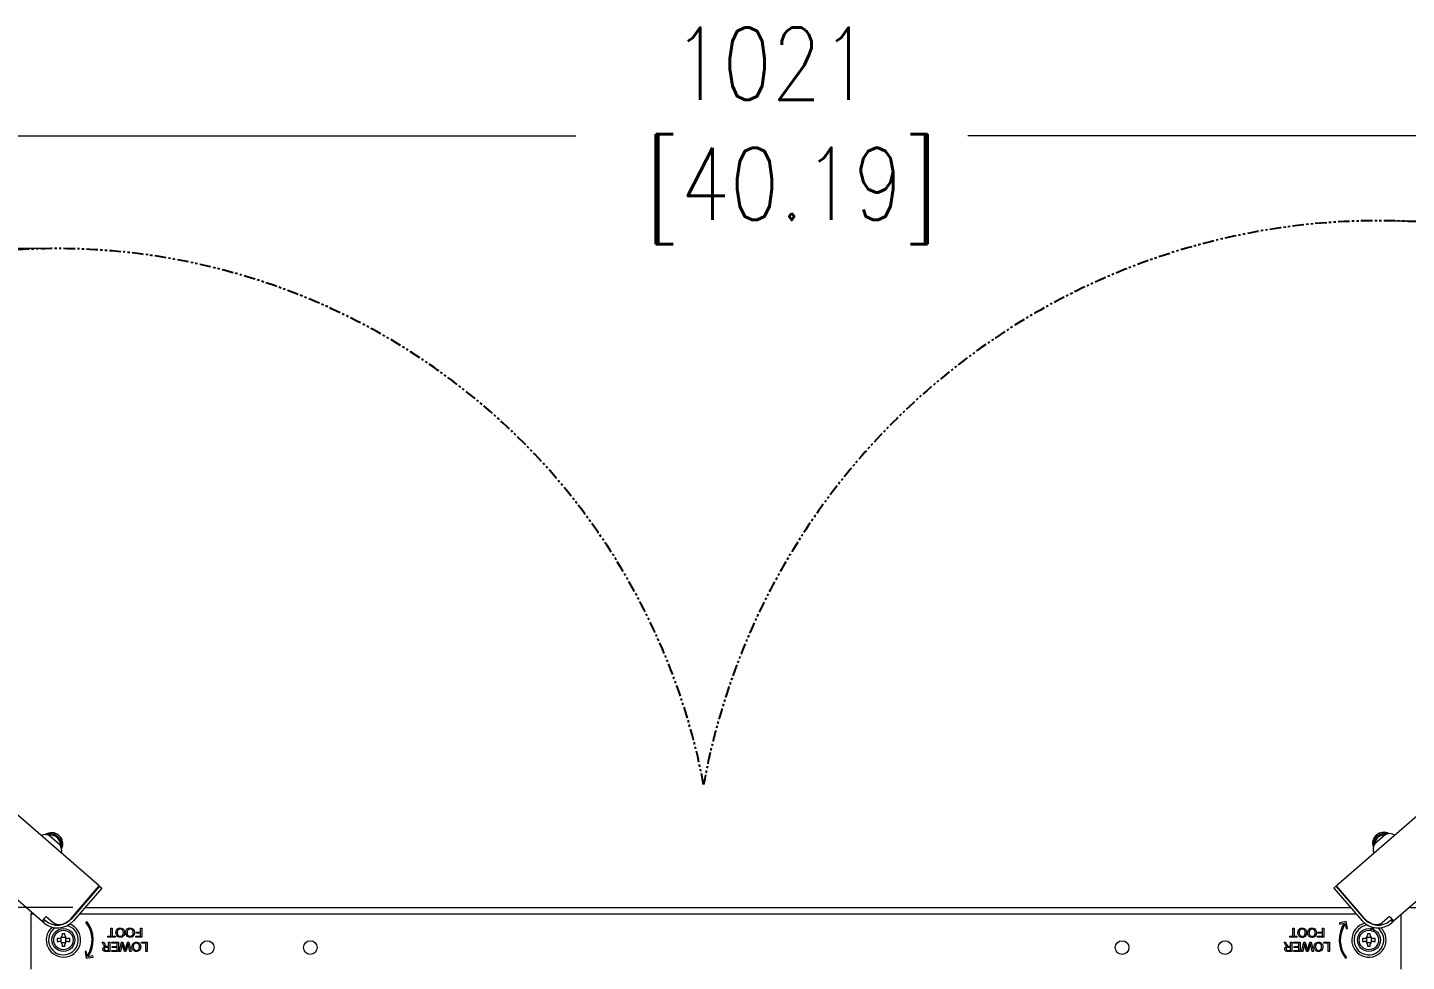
# Model space of a CAD drawing. Header units: inches. Extents: x 40138 to 76695, y -14500 to -5279.
# Drawn here: x 43331 to 43934, y -8956 to -8548 of the extents above; entities that cross this region are included whole.
import ezdxf

# ---------------------------------------------------------------- set-up
doc = ezdxf.new("R2010")
doc.units = ezdxf.units.IN
doc.header["$LTSCALE"] = 2
doc.header["$MEASUREMENT"] = 0
doc.header["$PDMODE"] = 35
doc.header["$PDSIZE"] = -1
doc.linetypes.add('PHANTOM', pattern=[2.5, 1.25, -0.25, 0.25, -0.25, 0.25, -0.25])
for name, color, linetype, lineweight in [('M-ANNO-DIMS', 7, 'Continuous', 13), ('M-OBJECT-DETAILS', 7, 'Continuous', 9), ('M-OBJECT-FRAME', 7, 'Continuous', 18)]:
    doc.layers.add(name, color=color, linetype=linetype, lineweight=lineweight)
doc.styles.get("Standard").update_dxf_attribs({"font": 'romans.shx', "width": 0.8})
doc.dimstyles.new('World Wide Dims', dxfattribs={"dimscale": 7, "dimtxt": 4.5, "dimasz": 3.5, "dimexe": 0.75, "dimexo": 0.75, "dimgap": 0.75, "dimtad": 0, "dimtih": 1, "dimtoh": 1, "dimdec": 0, "dimzin": 4, "dimdsep": 46, "dimtxsty": 'Standard', "dimcen": 0, "dimclrd": 256, "dimclre": 256, "dimclrt": 256, "dimadec": 0, "dimazin": 1, "dimtfac": 1, "dimtdec": 0, "dimtmove": 0, "dimatfit": 3, "dimfxl": 1, "dimtolj": 1, "dimtzin": 0, "dimlwd": -1, "dimlwe": -1, "dimarcsym": 0})

# ---------------------------------------------------------------- blocks, each defined once
blk = doc.blocks.new('*D48')
at = {"layer": 'Defpoints', "color": 0, "transparency": 16777216}
for p in [(43921.45, -8632.21), (43929.91, -8932.16), (44268.44, -8932.16)]:
    blk.add_point(p, dxfattribs=at)
at = {"layer": 'M-ANNO-DIMS', "transparency": 16777216}
for p, q in [((43926.7, -8632.21), (44273.69, -8632.21)), ((44268.44, -8656.71), (44268.44, -8735.52)), ((44268.44, -8907.66), (44268.44, -8846.52)), ((43935.16, -8932.16), (44273.69, -8932.16))]:
    blk.add_line(p, q, dxfattribs=at)
for points in [[(44264.36, -8656.71), (44272.53, -8656.71), (44268.44, -8632.21)], [(44264.36, -8907.66), (44272.53, -8907.66), (44268.44, -8932.16)]]:
    blk.add_solid(points, dxfattribs=at)
at = {"layer": 'M-ANNO-DIMS', "transparency": 16777216, "insert": (44268.44, -8791.02), "char_height": 31.5, "attachment_point": 5}
blk.add_mtext('\\A1;300\\P [11.81]', dxfattribs=at)
blk = doc.blocks.new('*D49')
at = {"layer": 'Defpoints', "color": 0, "transparency": 16777216}
for p in [(44143.14, -8595.12), (43122.23, -8750.1), (44143.14, -8750.1)]:
    blk.add_point(p, dxfattribs=at)
at = {"layer": 'M-ANNO-DIMS', "transparency": 16777216}
for p, q in [((43122.23, -8744.85), (43122.23, -8589.87)), ((43146.73, -8595.12), (43570.67, -8595.12)), ((44118.64, -8595.12), (43741.97, -8595.12)), ((44143.14, -8744.85), (44143.14, -8589.87))]:
    blk.add_line(p, q, dxfattribs=at)
for points in [[(43146.73, -8591.04), (43146.73, -8599.2), (43122.23, -8595.12)], [(44118.64, -8591.04), (44118.64, -8599.2), (44143.14, -8595.12)]]:
    blk.add_solid(points, dxfattribs=at)
at = {"layer": 'M-ANNO-DIMS', "transparency": 16777216, "insert": (43656.32, -8595.12), "char_height": 31.5, "attachment_point": 5}
blk.add_mtext('\\A1;1021\\P [40.19]', dxfattribs=at)
blk = doc.blocks.new('*D42')
at = {"layer": 'Defpoints', "color": 0, "transparency": 16777216}
for p in [(42597.64, -8644.39), (43343.92, -8644.39), (43343.92, -10570.94)]:
    blk.add_point(p, dxfattribs=at)
at = {"layer": 'M-ANNO-DIMS', "transparency": 16777216}
for p, q in [((43338.67, -8644.39), (42592.39, -8644.39)), ((42597.64, -8668.89), (42597.64, -9254.04)), ((42597.64, -10546.44), (42597.64, -9365.04)), ((43338.67, -10570.94), (42592.39, -10570.94))]:
    blk.add_line(p, q, dxfattribs=at)
for points in [[(42593.55, -8668.89), (42601.72, -8668.89), (42597.64, -8644.39)], [(42593.55, -10546.44), (42601.72, -10546.44), (42597.64, -10570.94)]]:
    blk.add_solid(points, dxfattribs=at)
at = {"layer": 'M-ANNO-DIMS', "transparency": 16777216, "insert": (42597.64, -9309.54), "char_height": 31.5, "attachment_point": 5}
blk.add_mtext('\\A1;1927\\P [75.85]', dxfattribs=at)
blk = doc.blocks.new('*D46')
at = {"layer": 'Defpoints', "color": 0, "transparency": 16777216}
for p in [(42773.96, -8932.16), (43356.17, -8932.16), (43335.46, -9983.16)]:
    blk.add_point(p, dxfattribs=at)
at = {"layer": 'M-ANNO-DIMS', "transparency": 16777216}
for p, q in [((43350.92, -8932.16), (42768.71, -8932.16)), ((42773.96, -8956.66), (42773.96, -9527.59)), ((42773.96, -9958.66), (42773.96, -9749.59)), ((43330.21, -9983.16), (42768.71, -9983.16))]:
    blk.add_line(p, q, dxfattribs=at)
for points in [[(42769.88, -8956.66), (42778.05, -8956.66), (42773.96, -8932.16)], [(42769.88, -9958.66), (42778.05, -9958.66), (42773.96, -9983.16)]]:
    blk.add_solid(points, dxfattribs=at)
at = {"layer": 'M-ANNO-DIMS', "transparency": 16777216, "insert": (42773.96, -9638.59), "char_height": 31.5, "attachment_point": 5}
blk.add_mtext('\\A1;1051\\P [41.38]\\PDEPTH\\PW/O DOORS', dxfattribs=at)
blk = doc.blocks.new('*D47')
at = {"layer": 'Defpoints', "color": 0, "transparency": 16777216}
for p in [(44143.14, -8580.06), (42898.8, -10362.86), (42898.8, -10796.65)]:
    blk.add_point(p, dxfattribs=at)
at = {"layer": 'M-ANNO-DIMS', "transparency": 16777216}
for p, q in [((44143.14, -8585.31), (44143.14, -10801.9)), ((42898.8, -10368.11), (42898.8, -10801.9)), ((42923.3, -10796.65), (43189.89, -10796.65)), ((44118.64, -10796.65), (43361.19, -10796.65))]:
    blk.add_line(p, q, dxfattribs=at)
for points in [[(42923.3, -10792.57), (42923.3, -10800.74), (42898.8, -10796.65)], [(44118.64, -10792.57), (44118.64, -10800.74), (44143.14, -10796.65)]]:
    blk.add_solid(points, dxfattribs=at)
at = {"layer": 'M-ANNO-DIMS', "transparency": 16777216, "insert": (43275.54, -10796.65), "char_height": 31.5, "attachment_point": 5}
blk.add_mtext('\\A1;1244\\P [48.99]', dxfattribs=at)

msp = doc.modelspace()

# ---------------------------------------------------------------- linework, layer by layer
at = {"layer": 'M-OBJECT-DETAILS', "color": 7, "linetype": 'Continuous'}
for p, q in [((43337.056, -8900.639), (43337.358, -8900.615)), ((43345.232, -8904.782), (43340.704, -8900.846)), ((43342.171, -8900.748), (43342.447, -8900.726)), ((43342.502, -8900.212), (43342.582, -8900.206)), ((43342.684, -8900.837), (43342.684, -8900.837)), ((43343.142, -8900.391), (43343.28, -8900.511)), ((43345.205, -8902.184), (43345.343, -8902.305)), ((43919.622, -8902.751), (43919.627, -8902.67)), ((43924.265, -8900.381), (43919.736, -8904.317)), ((43919.887, -8902.142), (43920.026, -8902.022)), ((43921.951, -8900.348), (43922.089, -8900.228)), ((43922.649, -8900.043), (43922.729, -8900.049)), ((43922.969, -8900.578), (43923.95, -8900.655)), ((43928.183, -8900.476), (43928.477, -8900.499)), ((43345.604, -8902.833), (43345.609, -8902.914)), ((43345.926, -8908.063), (43345.945, -8908.366)), ((43919.267, -8908.505), (43919.285, -8908.211)), ((43920.106, -8903.152), (43920.123, -8902.877)), ((43350.124, -8936.958), (43362.482, -8922.741)), ((43362.633, -8922.873), (43350.275, -8937.089)), ((43363.549, -8923.669), (43351.191, -8937.885)), ((43902.739, -8922.873), (43901.823, -8923.669)), ((43901.823, -8923.669), (43914.181, -8937.885)), ((43902.739, -8922.873), (43915.097, -8937.089)), ((43915.248, -8936.958), (43902.89, -8922.741)), ((43337.437, -8938.138), (43338.817, -8936.551)), ((43337.895, -8938.536), (43337.437, -8938.138)), ((43338.692, -8937.62), (43337.895, -8938.536)), ((43338.192, -8938.794), (43337.895, -8938.536)), ((43338.692, -8937.62), (43338.234, -8937.222)), ((43338.989, -8937.878), (43338.692, -8937.62)), ((43338.817, -8936.551), (43339.276, -8936.023)), ((43339.276, -8936.023), (43342.283, -8938.637)), ((43926.096, -8936.023), (43923.089, -8938.637)), ((43926.096, -8936.023), (43926.555, -8936.551)), ((43926.384, -8937.878), (43926.681, -8937.62)), ((43926.555, -8936.551), (43927.935, -8938.138)), ((43927.139, -8937.222), (43926.681, -8937.62)), ((43926.681, -8937.62), (43927.477, -8938.536)), ((43927.181, -8938.794), (43927.477, -8938.536)), ((43927.935, -8938.138), (43927.477, -8938.536)), ((43917.786, -8941.369), (43917.751, -8942.391)), ((43917.812, -8941.365), (43917.786, -8941.369)), ((43919.316, -8941.369), (43919.29, -8941.365)), ((43919.351, -8942.391), (43919.316, -8941.369))]:
    msp.add_line(p, q, dxfattribs=at)
at = {"layer": 'M-OBJECT-DETAILS', "linetype": 'Continuous'}
for p, q in [((43356.165, -8932.164), (43909.207, -8932.164)), ((43332.675, -8934.95), (43333.769, -8934.95)), ((43332.675, -8959.092), (43332.675, -8934.95)), ((43353.743, -8934.95), (43911.629, -8934.95)), ((43931.275, -8959.092), (43931.275, -8935.235))]:
    msp.add_line(p, q, dxfattribs=at)
at = {"layer": 'M-OBJECT-DETAILS', "linetype": 'Continuous', "lineweight": 0}
for p, q in [((43357.069, -8938.311), (43356.675, -8938.618)), ((43907.154, -8938.311), (43904.205, -8938.861)), ((43904.205, -8938.861), (43904.296, -8939.352)), ((43907.704, -8941.26), (43907.154, -8938.311)), ((43347.422, -8943.561), (43346.222, -8943.561)), ((43346.222, -8943.561), (43346.222, -8944.261)), ((43347.422, -8944.261), (43347.422, -8943.561)), ((43366.232, -8944.644), (43367.514, -8944.644)), ((43366.232, -8945.106), (43366.232, -8944.644)), ((43367.514, -8944.644), (43367.514, -8941.106)), ((43367.514, -8941.106), (43368.078, -8941.106)), ((43368.078, -8941.106), (43368.078, -8944.644)), ((43368.078, -8944.644), (43369.36, -8944.644)), ((43369.36, -8944.644), (43369.36, -8945.106)), ((43378.386, -8944.644), (43380.488, -8944.644)), ((43378.386, -8945.106), (43378.386, -8944.644)), ((43378.693, -8942.901), (43380.488, -8942.901)), ((43378.693, -8943.362), (43378.693, -8942.901)), ((43380.488, -8943.362), (43378.693, -8943.362)), ((43380.488, -8942.901), (43380.488, -8941.106)), ((43380.488, -8941.106), (43381.052, -8941.106)), ((43380.488, -8944.644), (43380.488, -8943.362)), ((43381.052, -8941.106), (43381.052, -8945.106)), ((43882.564, -8944.695), (43883.846, -8944.695)), ((43882.564, -8945.157), (43882.564, -8944.695)), ((43883.846, -8944.695), (43883.846, -8941.157)), ((43883.846, -8941.157), (43884.41, -8941.157)), ((43884.41, -8941.157), (43884.41, -8944.695)), ((43884.41, -8944.695), (43885.692, -8944.695)), ((43885.692, -8944.695), (43885.692, -8945.157)), ((43894.717, -8944.695), (43896.82, -8944.695)), ((43894.717, -8945.157), (43894.717, -8944.695)), ((43895.025, -8942.952), (43896.82, -8942.952)), ((43895.025, -8943.413), (43895.025, -8942.952)), ((43896.82, -8943.413), (43895.025, -8943.413)), ((43896.82, -8942.952), (43896.82, -8941.157)), ((43896.82, -8941.157), (43897.384, -8941.157)), ((43896.82, -8944.695), (43896.82, -8943.413)), ((43897.384, -8941.157), (43897.384, -8945.157)), ((43904.296, -8939.352), (43906.406, -8938.959)), ((43906.819, -8939.242), (43907.212, -8941.352)), ((43907.212, -8941.352), (43907.704, -8941.26)), ((43917.728, -8943.561), (43916.528, -8943.561)), ((43916.528, -8943.561), (43916.528, -8944.261)), ((43917.728, -8944.261), (43917.728, -8943.561)), ((43344.072, -8945.711), (43344.072, -8946.911)), ((43344.772, -8945.711), (43344.072, -8945.711)), ((43344.072, -8946.911), (43344.772, -8946.911)), ((43345.71, -8945.367), (43345.71, -8947.255)), ((43347.766, -8945.199), (43345.878, -8945.199)), ((43345.878, -8947.423), (43347.766, -8947.423)), ((43346.222, -8948.361), (43346.222, -8949.061)), ((43346.222, -8949.061), (43347.422, -8949.061)), ((43347.422, -8949.061), (43347.422, -8948.361)), ((43347.934, -8947.255), (43347.934, -8945.367)), ((43349.572, -8945.711), (43348.872, -8945.711)), ((43348.872, -8946.911), (43349.572, -8946.911)), ((43349.572, -8946.911), (43349.572, -8945.711)), ((43363.725, -8947.311), (43364.371, -8947.311)), ((43364.381, -8948.415), (43363.725, -8947.311)), ((43364.371, -8947.311), (43364.87, -8948.155)), ((43365.373, -8950.849), (43366.565, -8950.849)), ((43366.565, -8949.567), (43365.494, -8949.567)), ((43365.988, -8949.106), (43366.565, -8949.106)), ((43369.36, -8945.106), (43366.232, -8945.106)), ((43366.565, -8949.106), (43366.565, -8947.311)), ((43366.565, -8947.311), (43367.129, -8947.311)), ((43366.565, -8950.849), (43366.565, -8949.567)), ((43367.129, -8947.311), (43367.129, -8951.311)), ((43367.899, -8947.772), (43367.899, -8947.311)), ((43367.899, -8947.311), (43370.822, -8947.311)), ((43370.258, -8947.772), (43367.899, -8947.772)), ((43368.001, -8950.849), (43370.258, -8950.849)), ((43368.001, -8951.311), (43368.001, -8950.849)), ((43368.155, -8949.157), (43370.258, -8949.157)), ((43368.155, -8949.618), (43368.155, -8949.157)), ((43370.258, -8949.618), (43368.155, -8949.618)), ((43370.258, -8949.157), (43370.258, -8947.772)), ((43370.258, -8950.849), (43370.258, -8949.618)), ((43370.822, -8947.311), (43370.822, -8951.311)), ((43371.181, -8951.311), (43372.189, -8947.311)), ((43372.354, -8948.695), (43371.763, -8951.311)), ((43372.189, -8947.311), (43372.809, -8947.311)), ((43372.809, -8947.311), (43373.645, -8950.368)), ((43373.429, -8951.311), (43372.858, -8949.307)), ((43373.922, -8950.304), (43374.788, -8947.311)), ((43374.898, -8948.581), (43374.108, -8951.311)), ((43374.788, -8947.311), (43375.455, -8947.311)), ((43375.88, -8951.311), (43375.286, -8948.68)), ((43375.455, -8947.311), (43376.463, -8951.311)), ((43381.052, -8945.106), (43378.386, -8945.106)), ((43380.976, -8947.772), (43380.976, -8947.311)), ((43380.976, -8947.311), (43383.437, -8947.311)), ((43382.873, -8947.772), (43380.976, -8947.772)), ((43382.873, -8951.311), (43382.873, -8947.772)), ((43383.437, -8947.311), (43383.437, -8951.311)), ((43880.031, -8947.311), (43880.677, -8947.311)), ((43880.687, -8948.415), (43880.031, -8947.311)), ((43880.677, -8947.311), (43881.176, -8948.155)), ((43881.679, -8950.849), (43882.871, -8950.849)), ((43882.871, -8949.567), (43881.8, -8949.567)), ((43882.294, -8949.106), (43882.871, -8949.106)), ((43885.692, -8945.157), (43882.564, -8945.157)), ((43882.871, -8949.106), (43882.871, -8947.311)), ((43882.871, -8947.311), (43883.435, -8947.311)), ((43882.871, -8950.849), (43882.871, -8949.567)), ((43883.435, -8947.311), (43883.435, -8951.311)), ((43884.205, -8947.772), (43884.205, -8947.311)), ((43884.205, -8947.311), (43887.128, -8947.311)), ((43886.564, -8947.772), (43884.205, -8947.772)), ((43884.307, -8950.849), (43886.564, -8950.849)), ((43884.307, -8951.311), (43884.307, -8950.849)), ((43884.461, -8949.157), (43886.564, -8949.157)), ((43884.461, -8949.618), (43884.461, -8949.157)), ((43886.564, -8949.618), (43884.461, -8949.618)), ((43886.564, -8949.157), (43886.564, -8947.772)), ((43886.564, -8950.849), (43886.564, -8949.618)), ((43887.128, -8947.311), (43887.128, -8951.311)), ((43887.641, -8951.311), (43888.649, -8947.311)), ((43888.814, -8948.695), (43888.223, -8951.311)), ((43888.649, -8947.311), (43889.269, -8947.311)), ((43889.269, -8947.311), (43890.104, -8950.368)), ((43889.889, -8951.311), (43889.318, -8949.307)), ((43890.382, -8950.304), (43891.248, -8947.311)), ((43891.358, -8948.581), (43890.568, -8951.311)), ((43891.248, -8947.311), (43891.915, -8947.311)), ((43892.34, -8951.311), (43891.746, -8948.68)), ((43891.915, -8947.311), (43892.923, -8951.311)), ((43897.384, -8945.157), (43894.717, -8945.157)), ((43897.435, -8947.772), (43897.435, -8947.311)), ((43897.435, -8947.311), (43899.897, -8947.311)), ((43899.333, -8947.772), (43897.435, -8947.772)), ((43899.333, -8951.311), (43899.333, -8947.772)), ((43899.897, -8947.311), (43899.897, -8951.311)), ((43914.378, -8945.711), (43914.378, -8946.911)), ((43915.078, -8945.711), (43914.378, -8945.711)), ((43914.378, -8946.911), (43915.078, -8946.911)), ((43916.016, -8945.367), (43916.016, -8947.255)), ((43918.072, -8945.199), (43916.184, -8945.199)), ((43916.184, -8947.423), (43918.072, -8947.423)), ((43916.528, -8948.361), (43916.528, -8949.061)), ((43916.528, -8949.061), (43917.728, -8949.061)), ((43917.728, -8949.061), (43917.728, -8948.361)), ((43918.24, -8947.255), (43918.24, -8945.367)), ((43919.878, -8945.711), (43919.178, -8945.711)), ((43919.178, -8946.911), (43919.878, -8946.911)), ((43919.878, -8946.911), (43919.878, -8945.711)), ((43356.737, -8951.27), (43356.246, -8951.362)), ((43356.246, -8951.362), (43356.796, -8954.311)), ((43357.131, -8953.38), (43356.737, -8951.27)), ((43356.796, -8954.311), (43359.745, -8953.761)), ((43359.653, -8953.269), (43357.543, -8953.663)), ((43359.745, -8953.761), (43359.653, -8953.269)), ((43367.129, -8951.311), (43365.394, -8951.311)), ((43370.822, -8951.311), (43368.001, -8951.311)), ((43371.763, -8951.311), (43371.181, -8951.311)), ((43374.108, -8951.311), (43373.429, -8951.311)), ((43376.463, -8951.311), (43375.88, -8951.311)), ((43383.437, -8951.311), (43382.873, -8951.311)), ((43883.435, -8951.311), (43881.7, -8951.311)), ((43887.128, -8951.311), (43884.307, -8951.311)), ((43888.223, -8951.311), (43887.641, -8951.311)), ((43890.568, -8951.311), (43889.889, -8951.311)), ((43892.923, -8951.311), (43892.34, -8951.311)), ((43899.897, -8951.311), (43899.333, -8951.311)), ((43906.881, -8954.311), (43907.275, -8954.003))]:
    msp.add_line(p, q, dxfattribs=at)
for centre, radius in [((43346.822, -8946.311), 5), ((43346.822, -8946.311), 4.25), ((43917.128, -8946.311), 5), ((43917.128, -8946.311), 4.25)]:
    msp.add_circle(centre, radius, dxfattribs=at)
at = {"layer": 'M-OBJECT-DETAILS', "linetype": 'Continuous'}
for centre in [(43409.675, -8949.666), (43454.675, -8949.666), (43809.275, -8949.666), (43854.275, -8949.666)]:
    msp.add_circle(centre, 3, dxfattribs=at)
at = {"layer": 'M-OBJECT-DETAILS', "color": 1, "linetype": 'PHANTOM', "lineweight": -3, "ltscale": 2}
for centre, radius, start, end in [((43921.448, -8931.971), 299.76, 44.661038, 169.728404), ((43343.925, -8931.971), 287.579, 10.711707, 135.862344)]:
    msp.add_arc(centre, radius, start, end, dxfattribs=at)
at = {"layer": 'M-OBJECT-DETAILS', "color": 7, "linetype": 'Continuous'}
for centre, radius, start, end in [((43338.816, -8903.843), 3.542, 57.797411, 118.102547), ((43341.697, -8904.318), 4.851, 332.703231, 125.291798), ((43341.672, -8904.346), 4.785, 334.034306, 123.83839), ((43341.146, -8904.91), 4.89, 346.934278, 111.06572), ((43341.146, -8904.91), 4.382, 356.553481, 101.446519), ((43342.642, -8900.966), 0.762, 49, 94.473508), ((43344.844, -8902.88), 0.762, 3.526492, 49), ((43923.516, -8904.09), 4.791, 60.860799, 201.37169), ((43923.543, -8904.128), 4.732, 62.566418, 199.61763), ((43924.085, -8904.747), 4.89, 77.287304, 184.712692), ((43920.387, -8902.717), 0.762, 131, 176.473508), ((43924.085, -8904.747), 4.382, 87.425902, 174.574095), ((43922.589, -8900.803), 0.762, 85.526492, 131), ((43926.152, -8903.378), 3.542, 51.53262, 122.202589), ((43342.527, -8907.069), 3.542, 339.897453, 40.202589), ((43922.441, -8906.604), 3.542, 139.797411, 210.46738), ((43344.237, -8931.84), 9.214, 229, 319), ((43344.237, -8931.84), 8, 229, 319), ((43344.842, -8935.693), 3.9, 229, 278.920781), ((43344.237, -8931.84), 7.8, 278.920781, 319), ((43921.135, -8931.84), 9.214, 221, 311), ((43921.135, -8931.84), 8, 221, 311), ((43921.135, -8931.84), 7.8, 221, 261.079219), ((43918.551, -8946.311), 7.5, 96.314009, 99.002723), ((43920.531, -8935.693), 3.9, 261.079219, 311), ((43346.822, -8946.311), 7.5, 113.821213, 119.255281), ((43918.551, -8946.311), 5, 81.501835, 98.498165), ((43918.551, -8946.311), 7.5, 60.744719, 66.178787)]:
    msp.add_arc(centre, radius, start, end, dxfattribs=at)
at = {"layer": 'M-OBJECT-DETAILS', "linetype": 'Continuous', "lineweight": 0}
for centre, radius, start, end in [((43346.822, -8946.311), 12.5, 325.560092, 37.979872), ((43346.822, -8946.311), 13, 325.560092, 37.979872), ((43346.822, -8946.311), 7.5, 131.912884, 68.339674), ((43346.822, -8946.311), 6.5, 124.960687, 75.291871), ((43344.772, -8944.261), 1.45, 270, 0), ((43348.872, -8944.261), 1.45, 180, 270), ((43917.128, -8946.311), 13, 145.560092, 217.979872), ((43917.128, -8946.311), 12.5, 145.560092, 217.979872), ((43917.128, -8946.311), 7.5, 103.617051, 45.422821), ((43917.128, -8946.311), 6.5, 95.047218, 53.992654), ((43915.078, -8944.261), 1.45, 270, 0), ((43919.178, -8944.261), 1.45, 180, 270), ((43344.772, -8948.361), 1.45, 0, 90), ((43348.872, -8948.361), 1.45, 90, 180), ((43915.078, -8948.361), 1.45, 0, 90), ((43919.178, -8948.361), 1.45, 90, 180)]:
    msp.add_arc(centre, radius, start, end, dxfattribs=at)
at = {"layer": 'M-OBJECT-DETAILS', "linetype": 'Continuous'}
msp.add_open_spline([(43332.802, -8934.109), (43332.772, -8934.203), (43332.703, -8934.48), (43332.686, -8934.764), (43332.675, -8934.95)], degree=3, knots=[0.80437473, 0.80437473, 0.80437473, 0.80437473, 0.87215267, 1, 1, 1, 1], dxfattribs=at)
msp.add_open_spline([(43332.675, -8934.95), (43332.805, -8934.744), (43332.936, -8934.539), (43333.067, -8934.339)], degree=3, dxfattribs=at)
at = {"layer": 'M-OBJECT-DETAILS', "linetype": 'Continuous', "lineweight": 0}
for points, knots in [([(43369.77, -8943.099), (43369.796, -8942.806), (43369.846, -8942.221), (43370.312, -8941.51), (43370.979, -8941.122), (43371.438, -8941.077), (43371.668, -8941.054)], [0, 0, 0, 0, 0.2803617, 0.5595091, 0.7796388, 1, 1, 1, 1]), ([(43371.665, -8945.157), (43371.371, -8945.123), (43370.782, -8945.054), (43370.135, -8944.488), (43369.817, -8943.792), (43369.786, -8943.33), (43369.77, -8943.099)], [0, 0, 0, 0, 0.2796209, 0.5585715, 0.7790803, 1, 1, 1, 1]), ([(43371.67, -8941.516), (43371.451, -8941.544), (43371.012, -8941.6), (43370.558, -8942.058), (43370.358, -8942.588), (43370.342, -8942.931), (43370.335, -8943.103)], [0, 0, 0, 0, 0.2790858, 0.558173, 0.7788085, 1, 1, 1, 1]), ([(43370.335, -8943.103), (43370.348, -8943.322), (43370.376, -8943.757), (43370.675, -8944.308), (43371.148, -8944.642), (43371.491, -8944.678), (43371.662, -8944.695)], [0, 0, 0, 0, 0.2807912, 0.5601, 0.7799591, 1, 1, 1, 1]), ([(43371.662, -8944.695), (43371.887, -8944.665), (43372.336, -8944.605), (43372.952, -8944), (43372.982, -8943.408), (43373.001, -8943.046)], [0, 0, 0, 0, 0.2801665, 0.5596766, 1, 1, 1, 1]), ([(43373.565, -8943.053), (43373.546, -8943.353), (43373.507, -8943.952), (43373.039, -8944.679), (43372.372, -8945.1), (43371.901, -8945.138), (43371.665, -8945.157)], [0, 0, 0, 0, 0.2805804, 0.5596058, 0.7795796, 1, 1, 1, 1]), ([(43371.668, -8941.054), (43371.957, -8941.088), (43372.534, -8941.154), (43373.174, -8941.701), (43373.506, -8942.374), (43373.546, -8942.827), (43373.565, -8943.053)], [0, 0, 0, 0, 0.27958339, 0.55877248, 0.77929948, 1, 1, 1, 1]), ([(43373.001, -8943.046), (43372.988, -8942.832), (43372.961, -8942.405), (43372.637, -8941.884), (43372.174, -8941.564), (43371.838, -8941.532), (43371.67, -8941.516)], [0, 0, 0, 0, 0.2806386, 0.5598848, 0.7798477, 1, 1, 1, 1]), ([(43374.078, -8943.099), (43374.103, -8942.806), (43374.154, -8942.221), (43374.62, -8941.51), (43375.287, -8941.122), (43375.746, -8941.077), (43375.976, -8941.054)], [0, 0, 0, 0, 0.2803643, 0.5595075, 0.779638, 1, 1, 1, 1]), ([(43375.973, -8945.157), (43375.679, -8945.123), (43375.09, -8945.054), (43374.443, -8944.488), (43374.125, -8943.792), (43374.094, -8943.33), (43374.078, -8943.099)], [0, 0, 0, 0, 0.2796122, 0.5585706, 0.7790798, 1, 1, 1, 1]), ([(43375.978, -8941.516), (43375.759, -8941.544), (43375.32, -8941.6), (43374.865, -8942.058), (43374.666, -8942.588), (43374.65, -8942.931), (43374.642, -8943.103)], [0, 0, 0, 0, 0.2790862, 0.5581737, 0.7788095, 1, 1, 1, 1]), ([(43374.642, -8943.103), (43374.656, -8943.322), (43374.683, -8943.757), (43374.982, -8944.308), (43375.456, -8944.642), (43375.798, -8944.678), (43375.97, -8944.695)], [0, 0, 0, 0, 0.2807864, 0.5600922, 0.7799489, 1, 1, 1, 1]), ([(43375.97, -8944.695), (43376.195, -8944.665), (43376.643, -8944.605), (43377.259, -8944), (43377.29, -8943.408), (43377.309, -8943.046)], [0, 0, 0, 0, 0.2801577, 0.5596712, 1, 1, 1, 1]), ([(43377.873, -8943.053), (43377.854, -8943.353), (43377.815, -8943.952), (43377.347, -8944.679), (43376.679, -8945.1), (43376.209, -8945.138), (43375.973, -8945.157)], [0, 0, 0, 0, 0.2805804, 0.5596058, 0.7795796, 1, 1, 1, 1]), ([(43375.976, -8941.054), (43376.264, -8941.088), (43376.842, -8941.154), (43377.481, -8941.701), (43377.814, -8942.374), (43377.853, -8942.827), (43377.873, -8943.053)], [0, 0, 0, 0, 0.2795826, 0.5587709, 0.7793016, 1, 1, 1, 1]), ([(43377.309, -8943.046), (43377.295, -8942.832), (43377.268, -8942.405), (43376.945, -8941.884), (43376.482, -8941.564), (43376.146, -8941.532), (43375.978, -8941.516)], [0, 0, 0, 0, 0.2806386, 0.5598848, 0.7798477, 1, 1, 1, 1]), ([(43886.102, -8943.151), (43886.127, -8942.857), (43886.178, -8942.272), (43886.644, -8941.562), (43887.31, -8941.173), (43887.77, -8941.128), (43888, -8941.106)], [0, 0, 0, 0, 0.2803556, 0.5594955, 0.7796342, 1, 1, 1, 1]), ([(43887.997, -8945.208), (43887.703, -8945.174), (43887.115, -8945.104), (43886.467, -8944.539), (43886.149, -8943.843), (43886.118, -8943.381), (43886.102, -8943.151)], [0, 0, 0, 0, 0.2795666, 0.558587, 0.7790827, 1, 1, 1, 1]), ([(43888.002, -8941.567), (43887.783, -8941.595), (43887.344, -8941.651), (43886.889, -8942.109), (43886.69, -8942.639), (43886.674, -8942.983), (43886.666, -8943.155)], [0, 0, 0, 0, 0.2790992, 0.5581844, 0.7788089, 1, 1, 1, 1]), ([(43886.666, -8943.155), (43886.68, -8943.373), (43886.707, -8943.808), (43887.007, -8944.359), (43887.48, -8944.693), (43887.822, -8944.729), (43887.994, -8944.747)], [0, 0, 0, 0, 0.2807908, 0.5600745, 0.7799852, 1, 1, 1, 1]), ([(43887.994, -8944.747), (43888.218, -8944.716), (43888.667, -8944.656), (43889.283, -8944.052), (43889.314, -8943.46), (43889.333, -8943.098)], [0, 0, 0, 0, 0.2801263, 0.5596584, 1, 1, 1, 1]), ([(43889.897, -8943.104), (43889.877, -8943.404), (43889.838, -8944.003), (43889.371, -8944.73), (43888.703, -8945.151), (43888.233, -8945.189), (43887.997, -8945.208)], [0, 0, 0, 0, 0.2805701, 0.5595734, 0.779557, 1, 1, 1, 1]), ([(43888, -8941.106), (43888.289, -8941.139), (43888.866, -8941.205), (43889.506, -8941.752), (43889.838, -8942.426), (43889.877, -8942.878), (43889.897, -8943.104)], [0, 0, 0, 0, 0.2795954, 0.5587633, 0.7793069, 1, 1, 1, 1]), ([(43889.333, -8943.098), (43889.319, -8942.884), (43889.292, -8942.457), (43888.97, -8941.934), (43888.505, -8941.615), (43888.17, -8941.583), (43888.002, -8941.567)], [0, 0, 0, 0, 0.28066194, 0.55988598, 0.77985182, 1, 1, 1, 1]), ([(43890.41, -8943.151), (43890.435, -8942.857), (43890.485, -8942.272), (43890.951, -8941.562), (43891.618, -8941.173), (43892.077, -8941.128), (43892.307, -8941.106)], [0, 0, 0, 0, 0.2803556, 0.5594955, 0.7796342, 1, 1, 1, 1]), ([(43892.305, -8945.208), (43892.01, -8945.174), (43891.422, -8945.104), (43890.774, -8944.539), (43890.456, -8943.843), (43890.425, -8943.381), (43890.41, -8943.151)], [0, 0, 0, 0, 0.2795579, 0.5585861, 0.7790822, 1, 1, 1, 1]), ([(43892.31, -8941.567), (43892.09, -8941.595), (43891.651, -8941.651), (43891.197, -8942.109), (43890.998, -8942.639), (43890.982, -8942.983), (43890.974, -8943.155)], [0, 0, 0, 0, 0.2790992, 0.5581844, 0.7788089, 1, 1, 1, 1]), ([(43890.974, -8943.155), (43890.988, -8943.373), (43891.015, -8943.808), (43891.314, -8944.359), (43891.788, -8944.693), (43892.13, -8944.729), (43892.302, -8944.747)], [0, 0, 0, 0, 0.2807903, 0.5600654, 0.7799743, 1, 1, 1, 1]), ([(43892.302, -8944.747), (43892.526, -8944.716), (43892.975, -8944.656), (43893.591, -8944.052), (43893.622, -8943.46), (43893.641, -8943.098)], [0, 0, 0, 0, 0.2801176, 0.5596531, 1, 1, 1, 1]), ([(43894.205, -8943.104), (43894.185, -8943.404), (43894.146, -8944.003), (43893.679, -8944.73), (43893.011, -8945.151), (43892.54, -8945.189), (43892.305, -8945.208)], [0, 0, 0, 0, 0.2805701, 0.5595734, 0.779557, 1, 1, 1, 1]), ([(43892.307, -8941.106), (43892.596, -8941.139), (43893.174, -8941.205), (43893.814, -8941.752), (43894.145, -8942.426), (43894.185, -8942.878), (43894.205, -8943.104)], [0, 0, 0, 0, 0.2795954, 0.5587633, 0.7793069, 1, 1, 1, 1]), ([(43893.641, -8943.098), (43893.627, -8942.884), (43893.6, -8942.457), (43893.277, -8941.934), (43892.813, -8941.615), (43892.477, -8941.583), (43892.31, -8941.567)], [0, 0, 0, 0, 0.2806614, 0.5598849, 0.7798393, 1, 1, 1, 1]), ([(43364.052, -8950.232), (43364.069, -8950.076), (43364.102, -8949.764), (43364.471, -8949.303), (43364.87, -8949.212), (43365.113, -8949.157)], [0, 0, 0, 0, 0.28052306, 0.56052868, 1, 1, 1, 1]), ([(43365.394, -8951.311), (43365.209, -8951.309), (43364.843, -8951.305), (43364.35, -8951.087), (43364.096, -8950.665), (43364.067, -8950.377), (43364.052, -8950.232)], [0, 0, 0, 0, 0.281692, 0.5592951, 0.779419, 1, 1, 1, 1]), ([(43364.802, -8948.96), (43364.713, -8948.866), (43364.554, -8948.699), (43364.434, -8948.502), (43364.381, -8948.415)], [0, 0, 0, 0, 0.5598335, 1, 1, 1, 1]), ([(43365.494, -8949.567), (43365.378, -8949.569), (43365.146, -8949.574), (43364.826, -8949.687), (43364.646, -8949.946), (43364.626, -8950.129), (43364.617, -8950.22)], [0, 0, 0, 0, 0.2815602, 0.56028241, 0.7798402, 1, 1, 1, 1]), ([(43364.617, -8950.22), (43364.629, -8950.325), (43364.653, -8950.534), (43364.931, -8950.822), (43365.205, -8950.839), (43365.373, -8950.849)], [0, 0, 0, 0, 0.2804226, 0.5599833, 1, 1, 1, 1]), ([(43365.113, -8949.157), (43365.052, -8949.126), (43364.942, -8949.07), (43364.845, -8948.993), (43364.802, -8948.96)], [0, 0, 0, 0, 0.5601906, 1, 1, 1, 1]), ([(43364.87, -8948.155), (43364.993, -8948.36), (43365.163, -8948.645), (43365.442, -8948.984), (43365.62, -8949.053), (43365.71, -8949.087)], [0, 0, 0, 0, 0.5607881, 0.7806993, 1, 1, 1, 1]), ([(43365.71, -8949.087), (43365.761, -8949.094), (43365.854, -8949.106), (43365.947, -8949.106), (43365.988, -8949.106)], [0, 0, 0, 0, 0.5598171, 1, 1, 1, 1]), ([(43372.54, -8947.87), (43372.505, -8948.024), (43372.443, -8948.299), (43372.381, -8948.574), (43372.354, -8948.695)], [0, 0, 0, 0, 0.5600183, 1, 1, 1, 1]), ([(43372.858, -8949.307), (43372.791, -8949.04), (43372.673, -8948.564), (43372.58, -8948.082), (43372.54, -8947.87)], [0, 0, 0, 0, 0.5599975, 1, 1, 1, 1]), ([(43373.645, -8950.368), (43373.668, -8950.453), (43373.71, -8950.607), (43373.752, -8950.76), (43373.77, -8950.828)], [0, 0, 0, 0, 0.5599927, 1, 1, 1, 1]), ([(43373.77, -8950.828), (43373.799, -8950.73), (43373.849, -8950.555), (43373.9, -8950.38), (43373.922, -8950.304)], [0, 0, 0, 0, 0.5599899, 1, 1, 1, 1]), ([(43375.104, -8947.87), (43375.065, -8948.003), (43374.997, -8948.24), (43374.928, -8948.477), (43374.898, -8948.581)], [0, 0, 0, 0, 0.5599987, 1, 1, 1, 1]), ([(43375.286, -8948.68), (43375.252, -8948.529), (43375.191, -8948.259), (43375.13, -8947.989), (43375.104, -8947.87)], [0, 0, 0, 0, 0.55997827, 1, 1, 1, 1]), ([(43376.77, -8949.304), (43376.796, -8949.011), (43376.846, -8948.426), (43377.312, -8947.715), (43377.979, -8947.327), (43378.438, -8947.282), (43378.668, -8947.259)], [0, 0, 0, 0, 0.2803531, 0.5595093, 0.7796397, 1, 1, 1, 1]), ([(43378.665, -8951.362), (43378.371, -8951.328), (43377.782, -8951.259), (43377.135, -8950.693), (43376.817, -8949.997), (43376.786, -8949.535), (43376.77, -8949.304)], [0, 0, 0, 0, 0.2796192, 0.5585742, 0.7790816, 1, 1, 1, 1]), ([(43378.67, -8947.721), (43378.451, -8947.749), (43378.012, -8947.805), (43377.558, -8948.263), (43377.358, -8948.793), (43377.342, -8949.137), (43377.335, -8949.308)], [0, 0, 0, 0, 0.27908711, 0.55816376, 0.77880989, 1, 1, 1, 1]), ([(43377.335, -8949.308), (43377.348, -8949.527), (43377.376, -8949.962), (43377.675, -8950.513), (43378.148, -8950.847), (43378.491, -8950.883), (43378.662, -8950.901)], [0, 0, 0, 0, 0.280781, 0.5601034, 0.7799572, 1, 1, 1, 1]), ([(43378.662, -8950.901), (43378.887, -8950.87), (43379.336, -8950.81), (43379.952, -8950.205), (43379.982, -8949.614), (43380.001, -8949.251)], [0, 0, 0, 0, 0.2801643, 0.5596753, 1, 1, 1, 1]), ([(43380.565, -8949.258), (43380.546, -8949.558), (43380.507, -8950.157), (43380.039, -8950.884), (43379.372, -8951.305), (43378.901, -8951.343), (43378.665, -8951.362)], [0, 0, 0, 0, 0.2805804, 0.5596058, 0.7795796, 1, 1, 1, 1]), ([(43378.668, -8947.259), (43378.957, -8947.293), (43379.534, -8947.36), (43380.174, -8947.906), (43380.506, -8948.58), (43380.546, -8949.032), (43380.565, -8949.258)], [0, 0, 0, 0, 0.2795795, 0.5587667, 0.7793009, 1, 1, 1, 1]), ([(43380.001, -8949.251), (43379.988, -8949.037), (43379.961, -8948.61), (43379.637, -8948.089), (43379.174, -8947.769), (43378.838, -8947.737), (43378.67, -8947.721)], [0, 0, 0, 0, 0.2806491, 0.5598815, 0.7798497, 1, 1, 1, 1]), ([(43880.358, -8950.232), (43880.375, -8950.076), (43880.408, -8949.764), (43880.777, -8949.302), (43881.176, -8949.212), (43881.419, -8949.157)], [0, 0, 0, 0, 0.2805161, 0.5605109, 1, 1, 1, 1]), ([(43881.7, -8951.311), (43881.515, -8951.309), (43881.149, -8951.305), (43880.657, -8951.087), (43880.402, -8950.665), (43880.373, -8950.377), (43880.358, -8950.232)], [0, 0, 0, 0, 0.2816702, 0.5592027, 0.7794101, 1, 1, 1, 1]), ([(43881.108, -8948.96), (43881.019, -8948.866), (43880.859, -8948.699), (43880.74, -8948.502), (43880.687, -8948.415)], [0, 0, 0, 0, 0.5598019, 1, 1, 1, 1]), ([(43881.8, -8949.567), (43881.684, -8949.569), (43881.452, -8949.574), (43881.132, -8949.687), (43880.953, -8949.946), (43880.933, -8950.129), (43880.923, -8950.22)], [0, 0, 0, 0, 0.2815624, 0.5602351, 0.7798871, 1, 1, 1, 1]), ([(43880.923, -8950.22), (43880.935, -8950.325), (43880.959, -8950.534), (43881.237, -8950.822), (43881.511, -8950.839), (43881.679, -8950.849)], [0, 0, 0, 0, 0.2804131, 0.5599888, 1, 1, 1, 1]), ([(43881.419, -8949.157), (43881.357, -8949.126), (43881.247, -8949.071), (43881.151, -8948.994), (43881.108, -8948.96)], [0, 0, 0, 0, 0.5601302, 1, 1, 1, 1]), ([(43881.176, -8948.155), (43881.299, -8948.36), (43881.47, -8948.645), (43881.749, -8948.983), (43881.927, -8949.052), (43882.016, -8949.087)], [0, 0, 0, 0, 0.5608782, 0.780721, 1, 1, 1, 1]), ([(43882.016, -8949.087), (43882.067, -8949.094), (43882.16, -8949.106), (43882.253, -8949.106), (43882.294, -8949.106)], [0, 0, 0, 0, 0.5598769, 1, 1, 1, 1]), ([(43888.999, -8947.87), (43888.965, -8948.024), (43888.902, -8948.299), (43888.841, -8948.574), (43888.814, -8948.695)], [0, 0, 0, 0, 0.5600158, 1, 1, 1, 1]), ([(43889.318, -8949.307), (43889.251, -8949.04), (43889.133, -8948.564), (43889.04, -8948.082), (43888.999, -8947.87)], [0, 0, 0, 0, 0.5600017, 1, 1, 1, 1]), ([(43890.104, -8950.368), (43890.128, -8950.453), (43890.17, -8950.607), (43890.212, -8950.76), (43890.23, -8950.828)], [0, 0, 0, 0, 0.5599927, 1, 1, 1, 1]), ([(43890.23, -8950.828), (43890.259, -8950.73), (43890.309, -8950.555), (43890.36, -8950.38), (43890.382, -8950.304)], [0, 0, 0, 0, 0.5599997, 1, 1, 1, 1]), ([(43891.564, -8947.87), (43891.525, -8948.003), (43891.456, -8948.24), (43891.388, -8948.477), (43891.358, -8948.581)], [0, 0, 0, 0, 0.5600099, 1, 1, 1, 1]), ([(43891.746, -8948.68), (43891.712, -8948.529), (43891.651, -8948.259), (43891.59, -8947.989), (43891.564, -8947.87)], [0, 0, 0, 0, 0.5599862, 1, 1, 1, 1]), ([(43893.23, -8949.304), (43893.256, -8949.011), (43893.306, -8948.426), (43893.772, -8947.715), (43894.439, -8947.326), (43894.898, -8947.282), (43895.128, -8947.259)], [0, 0, 0, 0, 0.2803565, 0.5595052, 0.7796446, 1, 1, 1, 1]), ([(43895.125, -8951.362), (43894.831, -8951.327), (43894.243, -8951.258), (43893.595, -8950.693), (43893.277, -8949.997), (43893.246, -8949.535), (43893.23, -8949.304)], [0, 0, 0, 0, 0.2795666, 0.558587, 0.7790827, 1, 1, 1, 1]), ([(43895.13, -8947.721), (43894.911, -8947.749), (43894.472, -8947.805), (43894.017, -8948.263), (43893.818, -8948.793), (43893.802, -8949.137), (43893.794, -8949.308)], [0, 0, 0, 0, 0.27909771, 0.55819062, 0.77879735, 1, 1, 1, 1]), ([(43893.794, -8949.308), (43893.808, -8949.527), (43893.835, -8949.962), (43894.135, -8950.513), (43894.608, -8950.847), (43894.951, -8950.883), (43895.122, -8950.901)], [0, 0, 0, 0, 0.2807919, 0.5600655, 0.7799843, 1, 1, 1, 1]), ([(43895.122, -8950.901), (43895.347, -8950.87), (43895.795, -8950.81), (43896.411, -8950.205), (43896.442, -8949.614), (43896.461, -8949.251)], [0, 0, 0, 0, 0.2801263, 0.5596584, 1, 1, 1, 1]), ([(43897.025, -8949.258), (43897.005, -8949.558), (43896.966, -8950.157), (43896.499, -8950.884), (43895.832, -8951.305), (43895.361, -8951.343), (43895.125, -8951.362)], [0, 0, 0, 0, 0.2805705, 0.5595741, 0.7795659, 1, 1, 1, 1]), ([(43895.128, -8947.259), (43895.417, -8947.293), (43895.994, -8947.359), (43896.634, -8947.906), (43896.966, -8948.579), (43897.005, -8949.032), (43897.025, -8949.258)], [0, 0, 0, 0, 0.27960398, 0.55876336, 0.77930623, 1, 1, 1, 1]), ([(43896.461, -8949.251), (43896.447, -8949.037), (43896.42, -8948.61), (43896.098, -8948.088), (43895.634, -8947.769), (43895.298, -8947.737), (43895.13, -8947.721)], [0, 0, 0, 0, 0.28066194, 0.55988598, 0.77985182, 1, 1, 1, 1])]:
    msp.add_open_spline(points, degree=3, knots=knots, dxfattribs=at)
at = {"layer": 'M-OBJECT-FRAME', "color": 7, "linetype": 'Continuous'}
for p, q in [((43362.482, -8922.741), (43140.777, -8730.016)), ((44124.596, -8730.016), (43902.89, -8922.741)), ((43337.437, -8938.138), (43122.953, -8751.69)), ((44142.42, -8751.69), (43927.935, -8938.138)), ((43362.633, -8922.873), (43363.549, -8923.669))]:
    msp.add_line(p, q, dxfattribs=at)

# ---------------------------------------------------------------- dimensions: what is measured, and where the dimension line sits
at = {"layer": 'M-ANNO-DIMS'}
for base, p1, p2, angle, picture, middle in [((44143.143, -8595.119), (43122.23, -8750.103), (44143.143, -8750.103), 180, '*D49', (43656.321, -8595.119)), ((42898.801, -10796.654), (44143.143, -8580.061), (42898.801, -10362.859), 180, '*D47', (43275.538, -10796.654)), ((44268.443, -8932.163), (43921.448, -8632.211), (43929.912, -8932.163), 90, '*D48', (44268.443, -8791.018)), ((42597.638, -8644.392), (43343.925, -10570.936), (43343.925, -8644.392), 90, '*D42', (42597.638, -9309.539))]:
    dim = msp.add_linear_dim(base=base, p1=p1, p2=p2, angle=angle, dimstyle='World Wide Dims', override={"dimpost": '\\X'}, dxfattribs=at)
    dim.commit()
    dim.dimension.update_dxf_attribs({"geometry": picture, "text_midpoint": middle, "dimtype": 160})
dim = msp.add_linear_dim(base=(42773.962, -8932.164), p1=(43335.46, -9983.158), p2=(43356.165, -8932.164), angle=90, text='<>\\PDEPTH\\PW/O DOORS', dimstyle='World Wide Dims', override={"dimpost": '\\X'}, dxfattribs=at)
dim.commit()
dim.dimension.update_dxf_attribs({"geometry": '*D46', "text_midpoint": (42773.962, -9638.594), "dimtype": 160})

doc.saveas('drawing.dxf')
